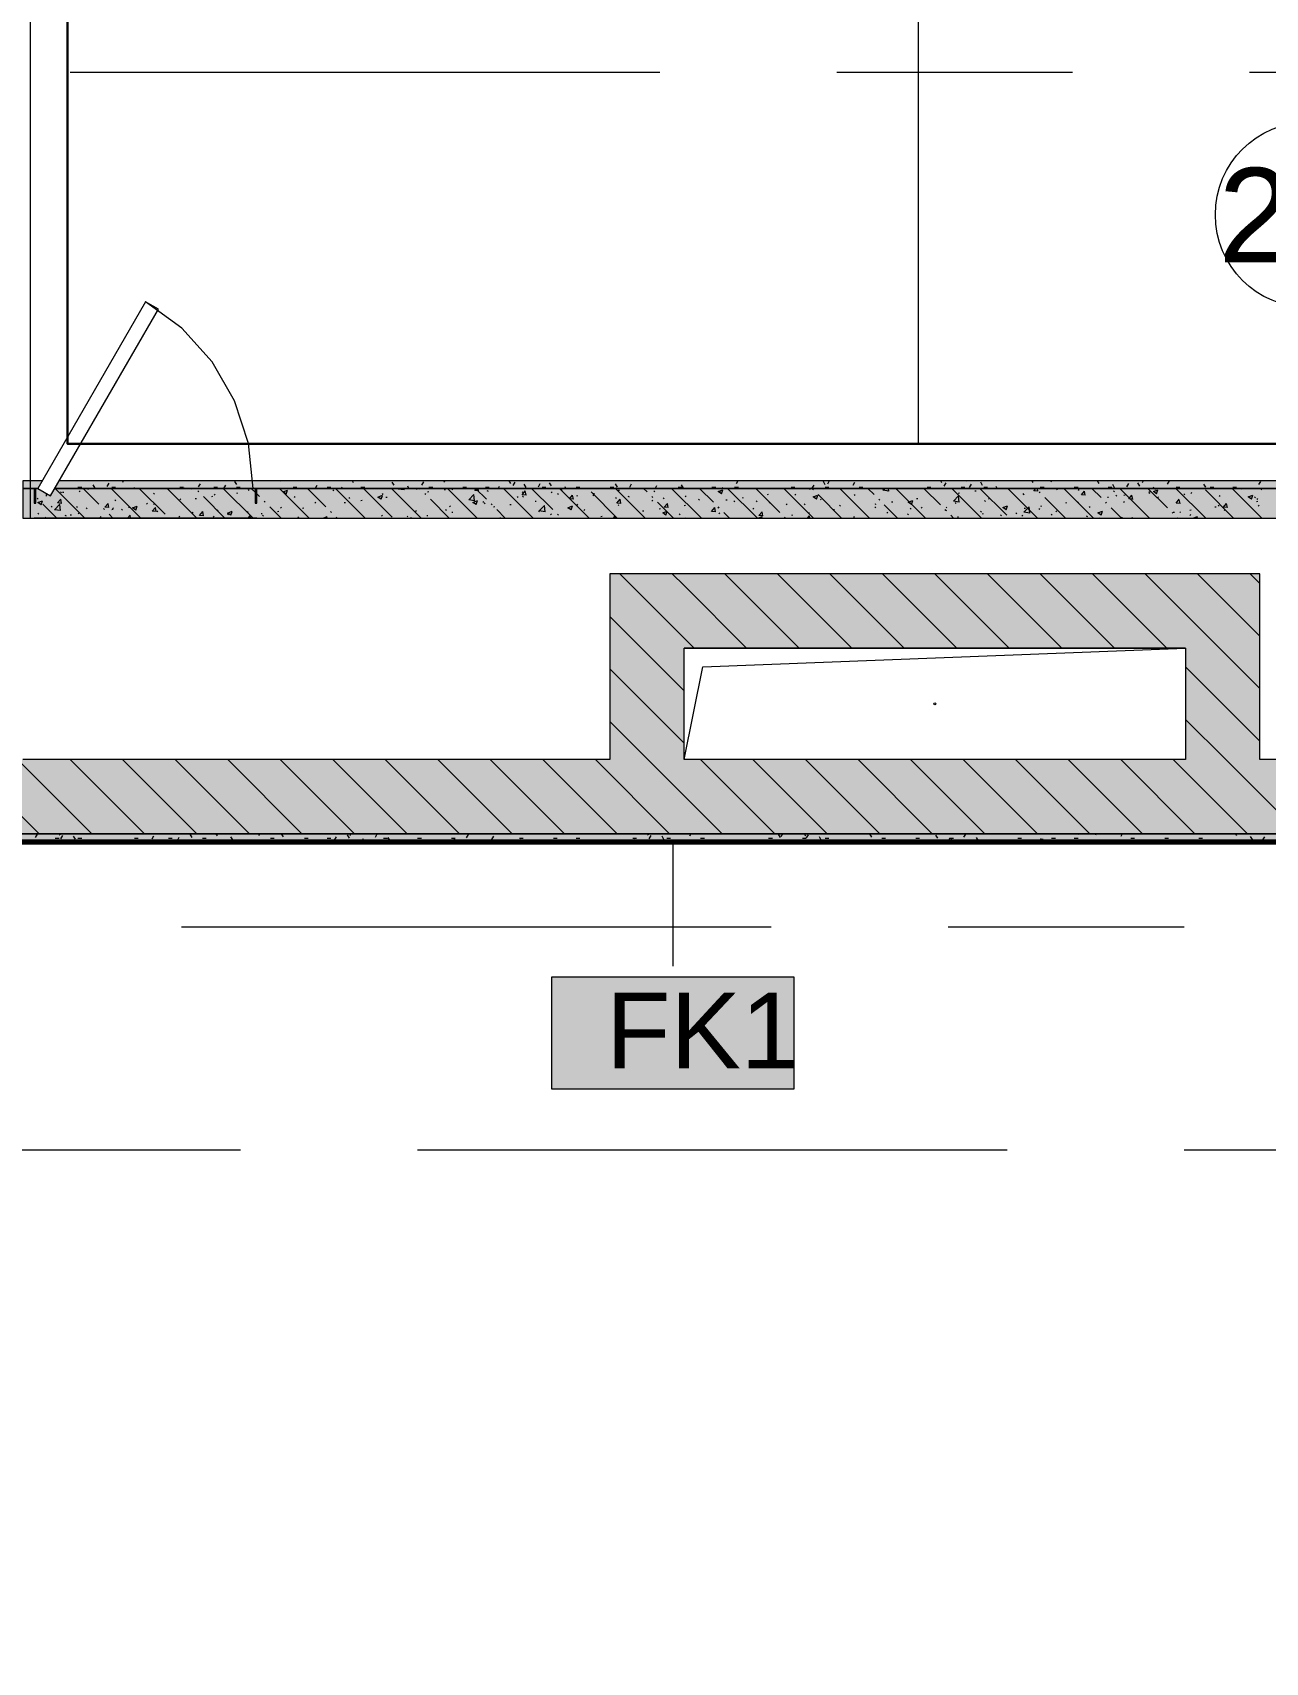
# Model space of a CAD drawing. Header units: millimetres. Extents: x -3817 to 677485, y -22715 to 103890.
# Drawn here: x 403879 to 407198, y 11039 to 15426 of the extents above; entities that cross this region are included whole.
import ezdxf

# ---------------------------------------------------------------- set-up
doc = ezdxf.new("R2010")
doc.units = ezdxf.units.MM
doc.layers.add('PDF _Геометрия', color=7, linetype='Continuous', true_color=0x1d1d1d)
doc.layers.add('PDF _Сплошная заливка', color=7, linetype='Continuous', true_color=0xffffff)
doc.layers.add('PDF _Текст', color=7, linetype='Continuous')
doc.styles.add('PDF GOST-Common', font='arial.ttf')

msp = doc.modelspace()

# ---------------------------------------------------------------- hatches: boundary and pattern name
at = {"layer": 'PDF _Сплошная заливка', "transparency": 33554559}
h = msp.add_hatch(color=256, dxfattribs=at)
h.paths.add_polyline_path([(403882.9, 14199), (403893, 14199.2), (403904.4, 14219), (403852.9, 14219), (403852.9, 14199)], flags=0)
h.paths.add_polyline_path([(407902.7, 14199), (407902.7, 14219), (403950.6, 14219), (403939.1, 14199), (407520.3, 14199)], flags=0)
for points in [[(407982.7, 14119), (407982.7, 14199), (404482.9, 14199), (404482.9, 14159), (404477.9, 14159), (404477.9, 14199), (403939.1, 14199), (403927.5, 14179), (403892.9, 14199), (403887.9, 14199), (403887.9, 14159), (403882.9, 14159), (403882.9, 14199), (403852.9, 14199), (403852.9, 14119), (407520.3, 14119)], [(407520.3, 13269), (407632.9, 13269), (407632.9, 13469), (403262.9, 13469), (403262.9, 13269), (404519.5, 13269)], [(407611.9, 13249), (407612.9, 13249), (407612.9, 13269), (403262.9, 13269), (403262.9, 13249), (407520.3, 13249)]]:
    msp.add_hatch(color=256, dxfattribs=at).paths.add_polyline_path(points)

# ---------------------------------------------------------------- linework, layer by layer
at = {"layer": 'PDF _Геометрия', "color": 9, "lineweight": 9, "true_color": 0xc0c0c0}
for points in [[(403852.9, 14119), (407982.7, 14119), (407982.7, 14199), (407982.7, 17489), (408182.7, 17489), (408182.7, 13619), (408262.7, 13619), (408262.7, 17469), (408262.7, 13719), (408262.9, 13719), (408262.9, 13699), (408292.9, 13699), (408262.9, 13699), (408262.9, 13619), (411762.9, 13619)], [(403904.4, 14219), (403852.9, 14219), (403852.9, 14119), (403872.9, 14119), (403872.9, 17469), (404762.9, 17469), (404762.9, 17481)], [(405842.9, 17481), (405842.9, 17069), (405842.9, 17049), (406362.9, 17049), (406382.9, 17049), (406382.9, 17469), (407882.7, 17469), (407882.7, 14219), (403950.6, 14219)], [(404482.9, 14119), (403882.9, 14119)], [(411742.9, 12819), (407632.9, 12819), (407632.9, 13269), (407632.9, 13469), (407182.9, 13469), (407182.9, 13969), (406982.9, 13969), (405632.9, 13969), (405432.9, 13969), (405432.9, 13469), (403852.9, 13469)]]:
    msp.add_lwpolyline(points, dxfattribs=at)
at = {"layer": 'PDF _Геометрия', "color": 231, "lineweight": 30, "true_color": 0xff80c0}
msp.add_lwpolyline([(403972.9, 17369), (403972.9, 14319), (407782.7, 14319), (407782.7, 17369), (406482.9, 17369), (406482.9, 16949), (405742.9, 16949), (405742.9, 17369)], close=True, dxfattribs=at)
at = {"layer": 'PDF _Геометрия', "color": 7, "lineweight": 9}
for points in [[(406262.9, 15918.8), (406262.9, 14319)], [(403852.9, 14219), (403852.9, 14199), (403892.9, 14199), (403852.9, 14199)], [(407902.7, 14199), (403939.1, 14199), (407902.7, 14199), (407902.7, 14219)], [(406982.9, 13469), (405632.9, 13469), (405682.9, 13719), (406982.9, 13769), (405632.9, 13769)], [(407612.9, 13269), (403262.9, 13269), (407612.9, 13269), (407632.9, 13269)], [(403282.9, 13249), (407611.9, 13249)], [(405602.2, 13248.5), (405602.2, 12913.3)]]:
    msp.add_lwpolyline(points, dxfattribs=at)
at = {"layer": 'PDF _Геометрия', "color": 253, "lineweight": 9, "true_color": 0xaaaaaa}
for points in [[(403980, 15319), (405567.5, 15319)], [(406043.8, 15319), (406678.8, 15319)], [(407155, 15319), (408882.9, 15319), (411382.9, 15319)], [(404472.9, 14199), (404460.2, 14319.6), (404422.7, 14434.9), (404362.1, 14539.9), (404281, 14630), (404182.9, 14701.3)], [(404280, 13019), (405867.5, 13019)], [(406343.8, 13019), (406978.8, 13019)], [(403803.8, 12419), (404438.8, 12419)], [(404915, 12419), (406502.5, 12419)], [(406978.8, 12419), (407613.8, 12419)]]:
    msp.add_lwpolyline(points, dxfattribs=at)
at = {"layer": 'PDF _Геометрия', "color": 253, "lineweight": 13, "true_color": 0xaaaaaa}
for points in [[(404182.9, 14701.3), (403892.9, 14199), (403927.5, 14179), (404217.5, 14681.3)], [(403887.9, 14159), (403887.9, 14199), (403882.9, 14199), (403882.9, 14159)], [(404477.9, 14159), (404482.9, 14159), (404482.9, 14199), (404477.9, 14199)]]:
    msp.add_lwpolyline(points, close=True, dxfattribs=at)
at = {"layer": 'PDF _Геометрия', "color": 253, "lineweight": 9, "true_color": 0x9b9b9b}
for points in [[(404123.1, 14219), (404120.9, 14215.2)], [(404428.8, 14209.2), (404423.7, 14217.9)], [(404545.4, 14219), (404544.3, 14217.1)], [(404742.5, 14214.3), (404739.8, 14219)], [(404810.6, 14218.4), (404810.2, 14219)], [(404852.2, 14207.3), (404847.2, 14216)], [(404931.1, 14216.5), (404926.1, 14207.8)], [(404967.8, 14219), (404967.8, 14218.9)], [(404988.3, 14215.4), (404986.2, 14219)], [(405166, 14212.5), (405162.2, 14219)], [(405176.9, 14215.4), (405171.9, 14206.7)], [(405275.6, 14205.4), (405270.6, 14214.1)], [(405777.3, 14219), (405773, 14211.6)], [(406012.8, 14208.7), (406007.8, 14217.4)], [(406023.6, 14219), (406018.7, 14210.5)], [(406091.8, 14215.1), (406086.8, 14206.4)], [(406326.6, 14213.8), (406323.6, 14219)], [(406337.5, 14214), (406332.5, 14205.3)], [(406394.7, 14217.9), (406394, 14219)], [(406436.3, 14206.8), (406431.3, 14215.5)], [(406572.4, 14214.9), (406570, 14219)], [(406622, 14219), (406619.9, 14215.4)], [(406750.1, 14211.9), (406746, 14219)], [(406859.7, 14204.9), (406854.7, 14213.6)], [(406868.3, 14219), (406865.6, 14214.3)], [(406938.7, 14218.9), (406933.6, 14210.2)], [(407184.4, 14217.8), (407179.4, 14209.1)], [(404001, 14202.4), (404011.1, 14202.4)], [(404047, 14199.9), (404041.9, 14208.6)], [(404084.3, 14212.7), (404079.2, 14204)], [(404092.5, 14202.4), (404102.5, 14202.4)], [(404153.1, 14199), (404151.6, 14201.5)], [(404275.4, 14202.4), (404285.4, 14202.4)], [(404288.4, 14200.5), (404287.5, 14199)], [(404330, 14211.6), (404325, 14202.9)], [(404366.8, 14202.4), (404376.9, 14202.4)], [(404398, 14207.5), (404393.1, 14199)], [(404427.8, 14202.4), (404437.8, 14202.4)], [(404580.2, 14202.4), (404590.2, 14202.4)], [(404643.8, 14206.4), (404639.5, 14199)], [(404671.6, 14202.4), (404681.7, 14202.4)], [(404711.8, 14202.4), (404709.9, 14199)], [(404763, 14202.4), (404773.1, 14202.4)], [(404892.2, 14199), (404888.8, 14204.8)], [(404945.9, 14202.4), (404956, 14202.4)], [(405037.4, 14202.4), (405047.4, 14202.4)], [(405098.3, 14202.4), (405108.4, 14202.4)], [(405135.2, 14204.2), (405132.2, 14199)], [(405207.6, 14201.3), (405202.6, 14210)], [(405244.9, 14211.3), (405239.9, 14202.6)], [(405250.7, 14202.4), (405260.8, 14202.4)], [(405314.5, 14199), (405312.3, 14202.9)], [(405342.2, 14202.4), (405352.2, 14202.4)], [(405433.6, 14202.4), (405443.7, 14202.4)], [(405453.3, 14202.4), (405448.3, 14211.1)], [(405490.6, 14210.2), (405485.6, 14201.5)], [(405558.7, 14206.1), (405554.6, 14199)], [(405616.5, 14202.4), (405626.5, 14202.4)], [(405631, 14199.4), (405626, 14208.1)], [(405707.9, 14202.4), (405718, 14202.4)], [(405736.9, 14199), (405735.7, 14201)], [(405768.9, 14202.4), (405778.9, 14202.4)], [(405921.3, 14202.4), (405931.3, 14202.4)], [(405982.1, 14208), (405977.1, 14199.3)], [(406012.7, 14202.4), (406022.8, 14202.4)], [(406104.2, 14202.4), (406114.2, 14202.4)], [(406287, 14202.4), (406297.1, 14202.4)], [(406378.5, 14202.4), (406388.5, 14202.4)], [(406405.6, 14209.9), (406400.5, 14201.2)], [(406439.5, 14202.4), (406449.5, 14202.4)], [(406476, 14199), (406472.9, 14204.3)], [(406591.8, 14202.4), (406601.9, 14202.4)], [(406683.3, 14202.4), (406693.3, 14202.4)], [(406774.7, 14202.4), (406784.8, 14202.4)], [(406787.4, 14200.7), (406786.4, 14199)], [(406791.7, 14200.8), (406786.7, 14209.5)], [(406829, 14211.8), (406824, 14203.1)], [(406898.3, 14199), (406896.3, 14202.4)], [(406957.6, 14202.4), (406967.7, 14202.4)], [(407037.4, 14201.9), (407032.4, 14210.6)], [(407033.1, 14199.6), (407032.8, 14199)], [(407049, 14202.4), (407059.1, 14202.4)], [(407110, 14202.4), (407120.1, 14202.4)], [(403891, 13268.4), (403886, 13259.7)], [(403940.1, 13257.6), (403950.1, 13257.6)], [(403952.8, 13265.7), (403950.9, 13269)], [(403959.1, 13264.3), (403954, 13255.6)], [(403994.5, 13254.5), (403989.4, 13263.2)], [(404001, 13257.6), (404011.1, 13257.6)], [(404153.4, 13257.6), (404163.5, 13257.6)], [(404204.8, 13263.2), (404199.8, 13254.5)], [(404244.9, 13257.6), (404254.9, 13257.6)], [(404272.8, 13259.2), (404267.8, 13250.4)], [(404308.2, 13259.7), (404303.2, 13268.4)], [(404336.3, 13257.6), (404346.4, 13257.6)], [(404376.3, 13263.8), (404373.3, 13269)], [(404417.9, 13252.6), (404412.9, 13261.3)], [(404455.2, 13249), (404454.5, 13250.2)], [(404489.7, 13269), (404487.1, 13264.6)], [(404519.2, 13257.6), (404529.3, 13257.6)], [(404554, 13260.8), (404549.2, 13269)], [(404610.6, 13257.6), (404620.7, 13257.6)], [(404654.6, 13249.9), (404654.1, 13249)], [(404671.6, 13257.6), (404681.7, 13257.6)], [(404696.3, 13261), (404691.2, 13252.3)], [(404731.7, 13257.8), (404726.6, 13266.5)], [(404736.1, 13269), (404732.9, 13263.5)], [(404771.9, 13249), (404768.3, 13255.4)], [(404805.9, 13268.1), (404800.9, 13259.4)], [(404824, 13257.6), (404834.1, 13257.6)], [(404841.3, 13250.7), (404836.3, 13259.4)], [(404915.4, 13257.6), (404925.5, 13257.6)], [(405006.9, 13257.6), (405016.9, 13257.6)], [(405018.3, 13249), (405014, 13256.5)], [(405051.7, 13267), (405046.6, 13258.3)], [(405113.5, 13267.1), (405112.4, 13269)], [(405119.7, 13262.9), (405114.7, 13254.2)], [(405189.8, 13257.6), (405199.8, 13257.6)], [(405194.3, 13249), (405191.7, 13253.5)], [(405281.2, 13257.6), (405291.3, 13257.6)], [(405334.4, 13269), (405334, 13268.4)], [(405342.2, 13257.6), (405352.2, 13257.6)], [(405494.6, 13257.6), (405504.6, 13257.6)], [(405501.5, 13253.7), (405498.8, 13249)], [(405536.9, 13265.2), (405534.7, 13269)], [(405543.1, 13264.8), (405538.1, 13256.1)], [(405578.5, 13254), (405573.5, 13262.7)], [(405580.7, 13269), (405579.8, 13267.3)], [(405586, 13257.6), (405596.1, 13257.6)], [(405651.1, 13269), (405647.8, 13263.2)], [(405677.4, 13257.6), (405687.5, 13257.6)], [(405747.2, 13252.6), (405745.2, 13249)], [(405860.3, 13257.6), (405870.4, 13257.6)], [(405892.3, 13259.2), (405887.3, 13267.9)], [(405897.5, 13269), (405893.5, 13262.1)], [(405951.8, 13257.6), (405961.8, 13257.6)], [(405960.3, 13263.3), (405957, 13269)], [(405966.6, 13266.7), (405961.6, 13258)], [(406002, 13252.1), (405997, 13260.8)], [(406012.7, 13257.6), (406022.8, 13257.6)], [(406039, 13249), (406038.6, 13249.7)], [(406138.1, 13260.3), (406133, 13269)], [(406165.1, 13257.6), (406175.2, 13257.6)], [(406256.6, 13257.6), (406266.6, 13257.6)], [(406315.8, 13257.3), (406310.7, 13266)], [(406348.4, 13257.5), (406343.5, 13249)], [(406348, 13257.6), (406358.1, 13257.6)], [(406355.7, 13249), (406352.4, 13254.9)], [(406390, 13268.6), (406385, 13259.9)], [(406425.4, 13250.2), (406420.4, 13258.9)], [(406495.8, 13269), (406494.7, 13267)], [(406530.9, 13257.6), (406540.9, 13257.6)], [(406594.1, 13256.4), (406589.9, 13249)], [(406602.1, 13249), (406598.1, 13255.9)], [(406622.3, 13257.6), (406632.4, 13257.6)], [(406662.2, 13252.3), (406660.3, 13249)], [(406683.3, 13257.6), (406693.3, 13257.6)], [(406697.6, 13266.6), (406696.1, 13269)], [(406742.2, 13269), (406740.4, 13265.9)], [(406778.1, 13249), (406775.8, 13253)], [(406812.6, 13269), (406808.4, 13261.8)], [(406835.7, 13257.6), (406845.7, 13257.6)], [(406907.9, 13251.2), (406906.6, 13249)], [(406927.1, 13257.6), (406937.2, 13257.6)], [(407018.6, 13257.6), (407028.6, 13257.6)], [(407121, 13264.7), (407118.5, 13269)], [(407162.6, 13253.5), (407157.6, 13262.2)], [(407195.3, 13261.3), (407190.2, 13252.6)]]:
    msp.add_lwpolyline(points, dxfattribs=at)
at = {"layer": 'PDF _Геометрия', "color": 252, "lineweight": 9, "true_color": 0x878787}
for points in [[(403893.8, 14169.5), (403891.3, 14172)], [(403914.2, 14178.9), (403916.9, 14180.9)], [(403915.1, 14182.8), (403918.4, 14183.2)], [(404019.7, 14119), (403939.7, 14199)], [(403956.7, 14158.6), (403946.1, 14159.6), (403954.6, 14169.8)], [(403954.3, 14189.4), (403956.8, 14187.2)], [(403956.7, 14158.6), (403954.6, 14169.7)], [(403959.6, 14188.6), (403963, 14189.1)], [(404004, 14190.3), (404006.7, 14192.3)], [(404057.3, 14156.9), (404015.2, 14199)], [(404027, 14197.5), (404030.3, 14197.9)], [(404170.6, 14119), (404090.6, 14199)], [(404235.8, 14129.3), (404166.1, 14199)], [(404204.3, 14186), (404206.8, 14183.7)], [(404321.4, 14119), (404241.4, 14199)], [(404275.3, 14168.3), (404278, 14170.4)], [(404305, 14199), (404306.5, 14198)], [(404306.5, 14198), (404306.9, 14199)], [(404316.6, 14171.6), (404320, 14172.1)], [(404326.3, 14189.6), (404323.8, 14192.1)], [(404396.9, 14119), (404338.9, 14177.1)], [(404361.1, 14177.5), (404364.5, 14177.9)], [(404367.7, 14181.6), (404370.3, 14183.7)], [(404472.3, 14119), (404392.3, 14199)], [(404428.5, 14186.4), (404431.8, 14186.8)], [(404459, 14194.2), (404461.6, 14196.2)], [(404477.9, 14188.9), (404467.8, 14199)], [(404489.7, 14177.1), (404482.9, 14183.9)], [(404623.2, 14119), (404543.2, 14199)], [(404562, 14183.8), (404553.2, 14189.7), (404565.6, 14194.5)], [(404562, 14183.7), (404565.6, 14194.5)], [(404583.3, 14177.2), (404585.8, 14174.9)], [(404668.3, 14149.4), (404618.7, 14199)], [(404687, 14195), (404689.5, 14192.7)], [(404774, 14119), (404694, 14199)], [(404730.2, 14172.2), (404732.9, 14174.3)], [(404846.8, 14121.7), (404771.4, 14197.2)], [(404817.6, 14169.5), (404808.7, 14175.5), (404821.2, 14180.3)], [(404817.6, 14169.5), (404821.2, 14180.2)], [(404820, 14183.6), (404822.7, 14185.6)], [(404830, 14175.3), (404833.3, 14175.7)], [(404924.9, 14119), (404844.9, 14199)], [(404879.2, 14194.7), (404863.4, 14197.1), (404865.2, 14199)], [(404879.2, 14194.6), (404878.7, 14199)], [(404912.4, 14196.9), (404915, 14199)], [(404922.2, 14197.2), (404920.4, 14199)], [(404937.3, 14182.1), (404934.8, 14184.6)], [(404942.3, 14190), (404945.6, 14190.5)], [(405000.4, 14119), (404949.9, 14169.5)], [(404986.8, 14195.9), (404990.1, 14196.3)], [(405075.8, 14119), (404995.8, 14199)], [(405007.3, 14197.6), (405010.1, 14195.8)], [(405068.9, 14165.2), (405053.1, 14167.7), (405067, 14182.1)], [(405068.9, 14165.2), (405067, 14182.1)], [(405079.8, 14192), (405069.2, 14192.9), (405074.3, 14199)], [(405100.8, 14169.5), (405071.3, 14199)], [(405079.8, 14191.9), (405078.5, 14199)], [(405102.2, 14193.6), (405105, 14191.8)], [(405226.7, 14119), (405146.7, 14199)], [(405183.7, 14175), (405186.3, 14177)], [(405207.3, 14180.8), (405196.7, 14181.7), (405205.3, 14192)], [(405197.1, 14189.6), (405199.9, 14187.8)], [(405198.1, 14177.9), (405200.6, 14175.6)], [(405207.3, 14180.7), (405205.3, 14191.9)], [(405279.3, 14141.9), (405222.1, 14199)], [(405275, 14187.5), (405277.6, 14189.5)], [(405292, 14185.6), (405294.8, 14183.8)], [(405377.5, 14119), (405297.5, 14199)], [(405301.8, 14195.7), (405304.3, 14193.4)], [(405334.8, 14169.6), (405324.2, 14170.6), (405332.8, 14180.8)], [(405334.8, 14169.6), (405332.8, 14180.7)], [(405343.8, 14178.9), (405347.1, 14179.4)], [(405364.8, 14198.9), (405364.9, 14199)], [(405453, 14119), (405382.4, 14189.6)], [(405386.9, 14181.6), (405389.7, 14179.8)], [(405388.3, 14184.8), (405391.6, 14185.2)], [(405448.1, 14174.4), (405450.6, 14172.2)], [(405528.4, 14119), (405448.4, 14199)], [(405462.4, 14158.5), (405451.7, 14159.4), (405460.3, 14169.6)], [(405455.6, 14193.7), (405458.9, 14194.1)], [(405462.4, 14158.4), (405460.3, 14169.6)], [(405477.1, 14199), (405478, 14198.4)], [(405478, 14198.3), (405478.2, 14199)], [(405481.8, 14177.6), (405484.7, 14175.8)], [(405533.2, 14189.6), (405523.9, 14199)], [(405548.3, 14174.5), (405545.8, 14177.1)], [(405551.8, 14192.2), (405554.2, 14190)], [(405576.7, 14173.5), (405579.6, 14171.7)], [(405679.3, 14119), (405599.3, 14199)], [(405636.1, 14176.9), (405638.7, 14179)], [(405671.7, 14169.5), (405674.5, 14167.7)], [(405711.8, 14162), (405674.7, 14199)], [(405733.5, 14184.2), (405724.7, 14190.1), (405737.1, 14194.9)], [(405728.4, 14190.2), (405731.1, 14192.3)], [(405733.5, 14184.1), (405737.1, 14194.8)], [(405830.1, 14119), (405750.1, 14199)], [(405789.8, 14173.7), (405793.1, 14174.1)], [(405890.3, 14134.3), (405825.6, 14199)], [(405857.1, 14182.6), (405860.4, 14183)], [(405981, 14119), (405901, 14199)], [(405930.7, 14183.4), (405933.2, 14181.1)], [(405969.4, 14197.3), (405972.7, 14197.8)], [(405980.8, 14194.7), (405978.3, 14197.2)], [(405989, 14169.9), (405980.2, 14175.9), (405992.6, 14180.7)], [(405989, 14169.9), (405992.6, 14180.6)], [(406056.5, 14119), (405993.4, 14182.1)], [(405999.7, 14168.3), (406002.3, 14170.3)], [(406036.8, 14199), (406036.9, 14198.9)], [(406131.9, 14119), (406051.9, 14199)], [(406091, 14180.8), (406093.6, 14182.8)], [(406144.3, 14182.1), (406127.3, 14199)], [(406159.4, 14167), (406156.8, 14169.5)], [(406183.9, 14191.3), (406168.1, 14193.7), (406173.1, 14199)], [(406180.8, 14192.2), (406183.4, 14194.2)], [(406183.9, 14191.2), (406183, 14199)], [(406282.7, 14119), (406202.7, 14199)], [(406258.6, 14171.4), (406262, 14171.9)], [(406322.8, 14154.4), (406278.2, 14199)], [(406433.6, 14119), (406353.6, 14199)], [(406373.6, 14161.9), (406357.8, 14164.3), (406371.7, 14178.7)], [(406370.9, 14186.2), (406374.2, 14186.7)], [(406373.6, 14161.8), (406371.7, 14178.7)], [(406415.4, 14192.1), (406418.8, 14192.5)], [(406501.3, 14126.8), (406429.1, 14199)], [(406452.1, 14170.2), (406454.7, 14172.3)], [(406584.5, 14119), (406504.5, 14199)], [(406544.4, 14183.6), (406547.1, 14185.6)], [(406545.5, 14184.1), (406548, 14181.8)], [(406585.5, 14191.8), (406574.8, 14192.7), (406580.1, 14199)], [(406585.5, 14191.8), (406584.1, 14199)], [(406591.8, 14187.1), (406589.3, 14189.6)], [(406600.2, 14199), (406601.6, 14198.1)], [(406659.9, 14119), (406604.4, 14174.5)], [(406635.7, 14196.1), (406638.4, 14198.1)], [(406649.1, 14199), (406649.5, 14198.8)], [(406649.5, 14198.7), (406649.6, 14199)], [(406735.3, 14119), (406655.3, 14199)], [(406693.7, 14195.9), (406696.5, 14194.1)], [(406713, 14180.7), (406702.4, 14181.6), (406710.9, 14191.8)], [(406713, 14180.6), (406710.9, 14191.7)], [(406755.3, 14174.5), (406730.8, 14199)], [(406772.4, 14175.1), (406775.7, 14175.6)], [(406788.6, 14191.9), (406791.4, 14190.1)], [(406795.5, 14180.7), (406798, 14178.4)], [(406886.2, 14119), (406806.2, 14199)], [(406816.9, 14181), (406820.3, 14181.4)], [(406840.5, 14169.5), (406829.9, 14170.4), (406838.5, 14180.6)], [(406840.5, 14169.4), (406838.5, 14180.6)], [(406933.8, 14146.9), (406881.7, 14199)], [(406883.5, 14187.9), (406886.3, 14186.1)], [(406884.3, 14189.8), (406887.6, 14190.3)], [(406905, 14184.5), (406896.1, 14190.5), (406908.6, 14195.3)], [(406899.2, 14198.5), (406901.7, 14196.2)], [(406905, 14184.5), (406908.6, 14195.2)], [(406907, 14174.1), (406909.6, 14176.2)], [(407037.1, 14119), (406957.1, 14199)], [(406968, 14158.3), (406957.4, 14159.3), (406966, 14169.5)], [(406968.1, 14158.3), (406966, 14169.4)], [(406978.4, 14183.9), (406981.2, 14182.1)], [(406996.8, 14185.5), (406999.4, 14187.6)], [(407112.3, 14119.2), (407036.9, 14194.7)], [(407073.3, 14179.9), (407076.1, 14178.1)], [(407089.1, 14198.8), (407089.3, 14199)], [(407187.9, 14119), (407107.9, 14199)], [(407131.9, 14199), (407133.6, 14198)], [(407160.5, 14170.3), (407151.7, 14176.3), (407164.1, 14181.1)], [(407160.5, 14170.2), (407164.1, 14181)], [(407168.2, 14175.9), (407171.1, 14174.1)], [(407174.5, 14171.8), (407177, 14169.6)], [(407187.8, 14194.7), (407183.4, 14199)], [(403901.6, 14154.9), (403892.8, 14160.9), (403905.2, 14165.6)], [(403893.2, 14132.6), (403895.7, 14130.3)], [(403901.6, 14154.8), (403905.2, 14165.6)], [(403944.3, 14119), (403906.4, 14156.9)], [(403928.6, 14150.9), (403931.4, 14149.1)], [(403954, 14139.2), (403938.1, 14141.6), (403952, 14156.1)], [(403954, 14139.1), (403952, 14156)], [(403966.1, 14127), (403968.9, 14125.2)], [(403980.2, 14127.4), (403983.5, 14127.8)], [(403996.9, 14150.4), (403999.4, 14148.1)], [(404001.9, 14131.1), (404004.5, 14133.1)], [(404023.5, 14146.9), (404026.3, 14145.1)], [(404072.3, 14141.9), (404069.8, 14144.4)], [(404084.2, 14147.5), (404073.6, 14148.4), (404082.2, 14158.6)], [(404084.2, 14147.4), (404082.2, 14158.6)], [(404095.2, 14119), (404084.9, 14129.3)], [(404092.5, 14142.1), (404095.8, 14142.6)], [(404094.2, 14144.4), (404096.9, 14146.5)], [(404100.6, 14168.2), (404103.1, 14165.9)], [(404118.4, 14142.8), (404121.2, 14141)], [(404134.4, 14119), (404141.8, 14126.6)], [(404137, 14148), (404140.3, 14148.4)], [(404142.6, 14119), (404141.8, 14126.6)], [(404157.1, 14140.7), (404148.3, 14146.6), (404160.7, 14151.4)], [(404157.1, 14140.6), (404160.7, 14151.3)], [(404185.5, 14156.9), (404188.2, 14159)], [(404211.7, 14136.3), (404201.1, 14137.3), (404209.7, 14147.5)], [(404204.3, 14156.9), (404207.7, 14157.3)], [(404211.8, 14136.3), (404209.7, 14147.4)], [(404213.3, 14138.8), (404216.2, 14137)], [(404308.2, 14134.8), (404311.1, 14133)], [(404339.3, 14125.2), (404328.7, 14126.1), (404337.2, 14136.3)], [(404339.3, 14125.1), (404337.2, 14136.3)], [(404375.9, 14141.6), (404378.4, 14139.3)], [(404403.2, 14130.8), (404406, 14129)], [(404412.6, 14126.4), (404403.8, 14132.4), (404416.2, 14137.2)], [(404412.6, 14126.4), (404416.3, 14137.1)], [(404456.8, 14135), (404459.5, 14137)], [(404494, 14131), (404497.3, 14131.5)], [(404498.1, 14126.8), (404500.9, 14125)], [(404504.8, 14162), (404502.3, 14164.5)], [(404547.8, 14119), (404517.4, 14149.4)], [(404538.5, 14136.9), (404541.8, 14137.3)], [(404546.6, 14146.4), (404549.3, 14148.4)], [(404605.8, 14145.8), (404609.2, 14146.2)], [(404638.9, 14159.7), (404641.6, 14161.7)], [(404683.4, 14134.3), (404680.8, 14136.8)], [(404718.1, 14160.5), (404721.5, 14161)], [(404762.6, 14166.4), (404766, 14166.8)], [(404817.9, 14124.4), (404820.5, 14126.4)], [(404910.2, 14137.7), (404912.9, 14139.8)], [(404940, 14125.8), (404943.3, 14126.2)], [(404990.7, 14142.3), (404993.2, 14140)], [(405001.5, 14150.3), (405004.2, 14152.3)], [(405007.3, 14134.6), (405010.7, 14135.1)], [(405073.1, 14155.3), (405064.2, 14161.3), (405076.7, 14166)], [(405073.1, 14155.2), (405076.7, 14166)], [(405091.3, 14161.6), (405094, 14163.7)], [(405094.4, 14160.1), (405096.9, 14157.8)], [(405115.8, 14154.4), (405113.3, 14156.9)], [(405119.6, 14149.4), (405123, 14149.9)], [(405151.3, 14119), (405128.4, 14141.9)], [(405164.1, 14155.3), (405167.5, 14155.7)], [(405231.5, 14164.2), (405234.8, 14164.6)], [(405240.7, 14138.8), (405243.2, 14136.6)], [(405258.7, 14135.8), (405242.9, 14138.3), (405256.7, 14152.7)], [(405258.7, 14135.7), (405256.7, 14152.6)], [(405272.8, 14128.3), (405275.5, 14130.3)], [(405294.4, 14126.8), (405291.9, 14129.3)], [(405328.6, 14141.1), (405319.8, 14147), (405332.2, 14151.8)], [(405328.6, 14141), (405332.2, 14151.7)], [(405344.4, 14156.6), (405346.9, 14154.4)], [(405362.6, 14139.7), (405365.3, 14141.7)], [(405455, 14153), (405457.6, 14155.1)], [(405521.1, 14138.3), (405524.5, 14138.8)], [(405546.2, 14165.5), (405548.9, 14167.6)], [(405603.9, 14119), (405560.9, 14162)], [(405565.6, 14144.2), (405569, 14144.6)], [(405584.1, 14126.8), (405575.3, 14132.8), (405587.7, 14137.6)], [(405589.9, 14147.3), (405579.3, 14148.3), (405587.8, 14158.5)], [(405584.1, 14126.8), (405587.7, 14137.5)], [(405589.9, 14147.3), (405587.9, 14158.4)], [(405619.7, 14130), (405622.1, 14127.7)], [(405633, 14153), (405636.3, 14153.5)], [(405717.4, 14136.2), (405706.8, 14137.1), (405715.4, 14147.3)], [(405717.4, 14136.1), (405715.4, 14147.3)], [(405723.4, 14147.8), (405725.8, 14145.5)], [(405726.9, 14146.9), (405724.3, 14149.4)], [(405726.2, 14131.1), (405728.9, 14133.1)], [(405754.7, 14119), (405739.4, 14134.3)], [(405745.3, 14167.8), (405748.6, 14168.3)], [(405766.6, 14165.5), (405769.4, 14163.7)], [(405817.5, 14143.6), (405820.2, 14145.6)], [(405827.1, 14165.6), (405829.5, 14163.3)], [(405845, 14125), (405834.3, 14125.9), (405842.9, 14136.2)], [(405845, 14125), (405842.9, 14136.1)], [(405861.5, 14161.5), (405864.3, 14159.7)], [(405907.3, 14155), (405910, 14157)], [(405922.6, 14127.2), (405926, 14127.6)], [(405956.4, 14157.5), (405959.2, 14155.7)], [(405967.2, 14133.1), (405970.5, 14133.5)], [(406034.5, 14141.9), (406037.8, 14142.4)], [(406051.3, 14153.5), (406054.1, 14151.7)], [(406146.2, 14149.5), (406149.1, 14147.7)], [(406146.8, 14156.7), (406150.1, 14157.2)], [(406207.3, 14119), (406171.9, 14154.4)], [(406178.6, 14133), (406181.3, 14135)], [(406191.3, 14162.6), (406194.6, 14163)], [(406234.5, 14130.7), (406236.9, 14128.4)], [(406244.6, 14155.7), (406235.7, 14161.6), (406248.2, 14166.4)], [(406241.1, 14145.5), (406244, 14143.7)], [(406244.6, 14155.6), (406248.2, 14166.4)], [(406271, 14146.3), (406273.6, 14148.4)], [(406337.9, 14139.3), (406335.4, 14141.9)], [(406336.1, 14141.5), (406338.9, 14139.7)], [(406338.2, 14148.5), (406340.6, 14146.2)], [(406358.2, 14119), (406350.5, 14126.8)], [(406362.3, 14158.9), (406364.9, 14160.9)], [(406431, 14137.5), (406433.8, 14135.7)], [(406436, 14130.8), (406439.3, 14131.3)], [(406441.9, 14166.3), (406444.3, 14164)], [(406484.5, 14127.3), (406486.9, 14125)], [(406500.1, 14141.4), (406491.2, 14147.4), (406503.7, 14152.2)], [(406500.1, 14141.4), (406503.7, 14152.1)], [(406525.9, 14133.4), (406528.7, 14131.6)], [(406542.2, 14124.4), (406544.9, 14126.4)], [(406563.4, 14132.4), (406547.6, 14134.9), (406561.4, 14149.3)], [(406548.3, 14145.6), (406551.6, 14146)], [(406563.4, 14132.4), (406561.4, 14149.3)], [(406588.2, 14145.1), (406590.6, 14142.8)], [(406592.8, 14151.5), (406596.1, 14151.9)], [(406620.8, 14129.4), (406623.6, 14127.6)], [(406633.5, 14136.9), (406636.2, 14138.9)], [(406660.1, 14160.3), (406663.5, 14160.8)], [(406691.8, 14162.9), (406694.3, 14160.6)], [(406715.7, 14125.4), (406718.5, 14123.6)], [(406723.3, 14148.3), (406726, 14150.3)], [(406755.6, 14127.2), (406746.8, 14133.2), (406759.2, 14137.9)], [(406755.6, 14127.1), (406759.2, 14137.9)], [(406770.4, 14159.5), (406767.9, 14162)], [(406810.8, 14119), (406782.9, 14146.9)], [(406815.7, 14161.6), (406818.3, 14163.6)], [(406948.9, 14131.8), (406946.4, 14134.3)], [(406949.8, 14134.5), (406953.1, 14134.9)], [(406967.1, 14136.2), (406969.6, 14134)], [(406994.3, 14140.4), (406997.6, 14140.8)], [(406994.6, 14126.3), (406997.3, 14128.4)], [(407061.6, 14149.2), (407065, 14149.7)], [(407070.8, 14154), (407073.3, 14151.8)], [(407095.6, 14147.2), (407084.9, 14148.1), (407093.5, 14158.3)], [(407087, 14139.7), (407089.6, 14141.7)], [(407095.6, 14147.1), (407093.5, 14158.3)], [(407173.9, 14164), (407177.2, 14164.4)], [(407178.3, 14152.2), (407180.9, 14154.2)], [(403912.1, 14119.7), (403914.7, 14121.7)], [(404061, 14123), (404063.8, 14121.2)], [(404272.2, 14123.8), (404274.7, 14121.5)], [(404365.5, 14122.5), (404368.2, 14124.5)], [(404459.6, 14119), (404464.8, 14125.2)], [(404465.9, 14119), (404464.8, 14125.1)], [(404593, 14122.8), (404595.8, 14121)], [(404661.5, 14119), (404671.8, 14122.9)], [(404670.5, 14119), (404671.8, 14122.9)], [(404698.7, 14119), (404695.9, 14121.7)], [(404887, 14124.5), (404889.5, 14122.2)], [(404895.5, 14119.9), (404898.8, 14120.4)], [(405137, 14121), (405139.2, 14119)], [(405408.8, 14123.5), (405412.2, 14124)], [(405442.4, 14119), (405446.5, 14123.3)], [(405447, 14119), (405446.5, 14123.2)], [(405635.6, 14119), (405636.5, 14119.8)], [(405832, 14119), (405843.2, 14123.3)], [(405841.8, 14119), (405843.3, 14123.3)], [(405905.4, 14119.2), (405902.9, 14121.7)], [(405965.4, 14119), (405970.4, 14125)], [(405971.5, 14119), (405970.4, 14124.9)], [(406088.8, 14121.6), (406091.5, 14123.7)], [(406368.7, 14122), (406372, 14122.4)], [(406750.3, 14119), (406751.2, 14119.9)], [(406751.3, 14119), (406751.2, 14119.8)], [(406810.6, 14121.4), (406813.5, 14119.6)], [(406837.5, 14119.7), (406840.8, 14120.2)], [(406961.7, 14119), (406961.5, 14119.2)], [(407002.5, 14119), (407014.7, 14123.7)], [(407013.2, 14119), (407014.7, 14123.6)]]:
    msp.add_lwpolyline(points, dxfattribs=at)
at = {"layer": 'PDF _Геометрия', "lineweight": 9}
for points in [[(405659.7, 13769), (405632.9, 13795.8), (405459.7, 13969)], [(405801.1, 13769), (405632.9, 13937.3), (405601.1, 13969)], [(405942.6, 13769), (405742.6, 13969)], [(406084, 13769), (405884, 13969)], [(406225.4, 13769), (406025.4, 13969)], [(406366.8, 13769), (406166.8, 13969)], [(406508.2, 13769), (406308.2, 13969)], [(406649.7, 13769), (406449.7, 13969)], [(406791.1, 13769), (406591.1, 13969)], [(406932.5, 13769), (406732.5, 13969)], [(407182.9, 13660), (406982.9, 13860), (406873.9, 13969)], [(407182.9, 13801.5), (407015.4, 13969)], [(407182.9, 13942.9), (407156.8, 13969)], [(405632.9, 13654.4), (405432.9, 13854.4)], [(405632.9, 13513), (405432.9, 13713)], [(407182.9, 13518.6), (406982.9, 13718.6)], [(405735.5, 13269), (405535.5, 13469), (405432.9, 13571.6)], [(407291.1, 13269), (407091.1, 13469), (406982.9, 13577.2)], [(403897, 13269), (403697, 13469)], [(404038.4, 13269), (403838.4, 13469)], [(404179.8, 13269), (403979.8, 13469)], [(404321.2, 13269), (404121.2, 13469)], [(404462.7, 13269), (404262.7, 13469)], [(404604.1, 13269), (404404.1, 13469)], [(404745.5, 13269), (404545.5, 13469)], [(404886.9, 13269), (404686.9, 13469)], [(405028.3, 13269), (404828.3, 13469)], [(405169.8, 13269), (404969.8, 13469)], [(405311.2, 13269), (405111.2, 13469)], [(405452.6, 13269), (405252.6, 13469)], [(405594, 13269), (405394, 13469)], [(405876.9, 13269), (405676.9, 13469)], [(406018.3, 13269), (405818.3, 13469)], [(406159.7, 13269), (405959.7, 13469)], [(406301.1, 13269), (406101.1, 13469)], [(406442.6, 13269), (406242.6, 13469)], [(406584, 13269), (406384, 13469)], [(406725.4, 13269), (406525.4, 13469)], [(406866.8, 13269), (406666.8, 13469)], [(407008.2, 13269), (406808.2, 13469)], [(407149.7, 13269), (406949.7, 13469)]]:
    msp.add_lwpolyline(points, dxfattribs=at)
at = {"layer": 'PDF _Геометрия', "color": 9, "lineweight": 9, "true_color": 0xc0c0c0}
msp.add_lwpolyline([(406982.9, 13469), (405632.9, 13469), (405632.9, 13769), (406982.9, 13769)], close=True, dxfattribs=at)
at = {"layer": 'PDF _Геометрия', "color": 231, "lineweight": 70, "true_color": 0xff80c0}
msp.add_lwpolyline([(403002.9, 12799), (403282.9, 12799), (403282.9, 13248), (407611.9, 13248), (407611.9, 13249), (407611.9, 12798), (407612.9, 12798), (411741.9, 12798), (411741.9, 6185), (411382.9, 6185), (411381.9, 6185), (411381.9, 5690), (408154.1, 5690), (408154.1, 6184), (408154.1, 6185), (407612.9, 6185), (407611.9, 6185), (407611.9, 5699), (407612.9, 5699), (407612.9, 6184), (408153.1, 6184), (408153.1, 5689), (408154.1, 5689), (411382.9, 5689)], dxfattribs=at)
at = {"layer": 'PDF _Геометрия', "color": 231, "lineweight": 9, "true_color": 0xff80c0}
msp.add_lwpolyline([(407612.9, 12819), (407612.9, 13249), (407611.9, 13249), (403282.9, 13249), (403282.9, 13248)], dxfattribs=at)
at = {"layer": 'PDF _Геометрия', "color": 7, "lineweight": 9}
msp.add_lwpolyline([(405928.8, 12883.2), (405275.7, 12883.2), (405275.7, 12583.2), (405928.8, 12583.2)], close=True, dxfattribs=at)
for centre, radius in [((407313, 14935.5), 250), ((407313, 14935.5), 250), ((406307.9, 13619), 2.5)]:
    msp.add_circle(centre, radius, dxfattribs=at)
at = {"layer": 'PDF _Сплошная заливка', "lineweight": 35, "transparency": 33554559}
for points in [[(403887.9, 14159), (403887.9, 14199), (403882.9, 14159), (403882.9, 14199)], [(404482.9, 14159), (404482.9, 14199), (404477.9, 14159), (404477.9, 14199)], [(405632.9, 13469), (405632.9, 13969), (405432.9, 13469), (405432.9, 13969)], [(405632.9, 13769), (406982.9, 13769), (405632.9, 13969), (406982.9, 13969)], [(407182.9, 13469), (407182.9, 13969), (406982.9, 13469), (406982.9, 13969)]]:
    msp.add_solid(points, dxfattribs=at)
at = {"layer": 'PDF _Сплошная заливка', "lineweight": 9, "transparency": 33554559}
msp.add_solid([(405928.8, 12883.2), (405275.7, 12883.2), (405928.8, 12583.2), (405275.7, 12583.2)], dxfattribs=at)

# ---------------------------------------------------------------- texts
at = {"layer": 'PDF _Текст', "color": 250, "true_color": 0x3c3c3c, "insert": (407071.1, 14932.7), "char_height": 254, "attachment_point": 4, "style": 'PDF GOST-Common'}
msp.add_mtext('2.10', dxfattribs=at)
at = {"layer": 'PDF _Текст', "insert": (405422.8, 12739.8), "char_height": 203.2, "attachment_point": 4, "style": 'PDF GOST-Common'}
msp.add_mtext('FK1', dxfattribs=at)

doc.saveas('drawing.dxf')
